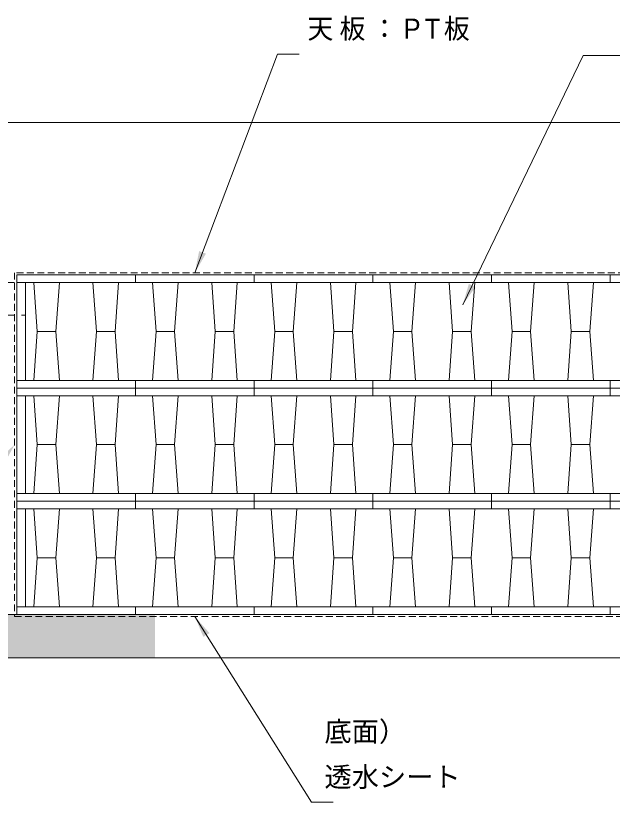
# Model space of a CAD drawing. Units: millimetres, scale not verified. Extents: x 0 to 41050, y -244 to 28700.
# Drawn here: x 4625 to 7364, y 3863 to 7477 of the extents above; entities that cross this region are included whole.
import ezdxf
from ezdxf.enums import TextEntityAlignment as Align

# ---------------------------------------------------------------- set-up
doc = ezdxf.new("R2010")
doc.units = ezdxf.units.MM
doc.header["$LTSCALE"] = 50
doc.linetypes.add('USER1', pattern=[6.35, 3.175, -0.635, 0.635, -0.635, 0.635, -0.635])
doc.linetypes.add('USER3', pattern=[0.9525, 0.635, -0.3175])
for name, color, linetype, lineweight in [('P01-SSBB本体', 131, 'Continuous', 13), ('P02-SSBB補助部材', 41, 'Continuous', 13), ('P03-附帯工事', 7, 'USER1', 15), ('P04-寸法線', 142, 'Continuous', 13)]:
    doc.layers.add(name, color=color, linetype=linetype, lineweight=lineweight)
doc.styles.add('標準ベクトル', font='')
doc.styles.get('標準ベクトル').set_extended_font_data('標準ベクトル')

# ---------------------------------------------------------------- blocks, each defined once
blk = doc.blocks.new('filled_arrow')
at = {"color": 0, "linetype": 'Continuous', "lineweight": -2}
blk.add_solid([(7.5, 1.25), (0, 0), (7.5, -1.25)], dxfattribs=at)

msp = doc.modelspace()

# ---------------------------------------------------------------- hatches: boundary and pattern name
at = {"layer": 'P03-附帯工事'}
msp.add_hatch(color=256, dxfattribs=at).paths.add_polyline_path([(5264.6, 4726.42), (4329.94, 4726.42), (4329.94, 4526.42), (5264.6, 4526.42)])

# ---------------------------------------------------------------- linework, layer by layer
at = {"layer": 'P01-SSBB本体'}
for p, q in [((5174.94, 6286.42), (4629.94, 6286.42)), ((5719.94, 6286.42), (5174.94, 6286.42)), ((6264.94, 6286.42), (5719.94, 6286.42)), ((6809.94, 6286.42), (6264.94, 6286.42)), ((7354.94, 6286.42), (6809.94, 6286.42)), ((7899.94, 6286.42), (7354.94, 6286.42)), ((4629.94, 6251.42), (5174.94, 6251.42)), ((5174.94, 6251.42), (5719.94, 6251.42)), ((5719.94, 6251.42), (6264.94, 6251.42)), ((6264.94, 6251.42), (6809.94, 6251.42)), ((6809.94, 6251.42), (7354.94, 6251.42)), ((7354.94, 6251.42), (7899.94, 6251.42)), ((4808.79, 6026.42), (4724.08, 6026.42)), ((4808.79, 6026.42), (4724.08, 6026.42)), ((5353.79, 6026.42), (5269.08, 6026.42)), ((5353.79, 6026.42), (5269.08, 6026.42)), ((5898.79, 6026.42), (5814.08, 6026.42)), ((5898.79, 6026.42), (5814.08, 6026.42)), ((6443.79, 6026.42), (6359.08, 6026.42)), ((6443.79, 6026.42), (6359.08, 6026.42)), ((6988.79, 6026.42), (6904.08, 6026.42)), ((6988.79, 6026.42), (6904.08, 6026.42)), ((4629.94, 5801.42), (5174.94, 5801.42)), ((5174.94, 5801.42), (5719.94, 5801.42)), ((5719.94, 5801.42), (6264.94, 5801.42)), ((6264.94, 5801.42), (6809.94, 5801.42)), ((6809.94, 5801.42), (7354.94, 5801.42)), ((7354.94, 5801.42), (7899.94, 5801.42)), ((5174.94, 5766.42), (4629.94, 5766.42)), ((5174.94, 5766.42), (4629.94, 5766.42)), ((5719.94, 5766.42), (5174.94, 5766.42)), ((5719.94, 5766.42), (5174.94, 5766.42)), ((6264.94, 5766.42), (5719.94, 5766.42)), ((6264.94, 5766.42), (5719.94, 5766.42)), ((6809.94, 5766.42), (6264.94, 5766.42)), ((6809.94, 5766.42), (6264.94, 5766.42)), ((7354.94, 5766.42), (6809.94, 5766.42)), ((7354.94, 5766.42), (6809.94, 5766.42)), ((7899.94, 5766.42), (7354.94, 5766.42)), ((7899.94, 5766.42), (7354.94, 5766.42)), ((4629.94, 5731.42), (5174.94, 5731.42)), ((5174.94, 5731.42), (5719.94, 5731.42)), ((5719.94, 5731.42), (6264.94, 5731.42)), ((6264.94, 5731.42), (6809.94, 5731.42)), ((6809.94, 5731.42), (7354.94, 5731.42)), ((7354.94, 5731.42), (7899.94, 5731.42)), ((4808.79, 5506.42), (4724.08, 5506.42)), ((4808.79, 5506.42), (4724.08, 5506.42)), ((5353.79, 5506.42), (5269.08, 5506.42)), ((5353.79, 5506.42), (5269.08, 5506.42)), ((5898.79, 5506.42), (5814.08, 5506.42)), ((5898.79, 5506.42), (5814.08, 5506.42)), ((6443.79, 5506.42), (6359.08, 5506.42)), ((6443.79, 5506.42), (6359.08, 5506.42)), ((6988.79, 5506.42), (6904.08, 5506.42)), ((6988.79, 5506.42), (6904.08, 5506.42)), ((4629.94, 5281.42), (5174.94, 5281.42)), ((5174.94, 5281.42), (5719.94, 5281.42)), ((5719.94, 5281.42), (6264.94, 5281.42)), ((6264.94, 5281.42), (6809.94, 5281.42)), ((6809.94, 5281.42), (7354.94, 5281.42)), ((7354.94, 5281.42), (7899.94, 5281.42)), ((5174.94, 5246.42), (4629.94, 5246.42)), ((5174.94, 5246.42), (4629.94, 5246.42)), ((5719.94, 5246.42), (5174.94, 5246.42)), ((5719.94, 5246.42), (5174.94, 5246.42)), ((6264.94, 5246.42), (5719.94, 5246.42)), ((6264.94, 5246.42), (5719.94, 5246.42)), ((6809.94, 5246.42), (6264.94, 5246.42)), ((6809.94, 5246.42), (6264.94, 5246.42)), ((7354.94, 5246.42), (6809.94, 5246.42)), ((7354.94, 5246.42), (6809.94, 5246.42)), ((7899.94, 5246.42), (7354.94, 5246.42)), ((7899.94, 5246.42), (7354.94, 5246.42)), ((4629.94, 5211.42), (5174.94, 5211.42)), ((5174.94, 5211.42), (5719.94, 5211.42)), ((5719.94, 5211.42), (6264.94, 5211.42)), ((6264.94, 5211.42), (6809.94, 5211.42)), ((6809.94, 5211.42), (7354.94, 5211.42)), ((7354.94, 5211.42), (7899.94, 5211.42)), ((4808.79, 4986.42), (4724.08, 4986.42)), ((4808.79, 4986.42), (4724.08, 4986.42)), ((5353.79, 4986.42), (5269.08, 4986.42)), ((5353.79, 4986.42), (5269.08, 4986.42)), ((5898.79, 4986.42), (5814.08, 4986.42)), ((5898.79, 4986.42), (5814.08, 4986.42)), ((6443.79, 4986.42), (6359.08, 4986.42)), ((6443.79, 4986.42), (6359.08, 4986.42)), ((6988.79, 4986.42), (6904.08, 4986.42)), ((6988.79, 4986.42), (6904.08, 4986.42)), ((4629.94, 4761.42), (5174.94, 4761.42)), ((5174.94, 4761.42), (5719.94, 4761.42)), ((5719.94, 4761.42), (6264.94, 4761.42)), ((6264.94, 4761.42), (6809.94, 4761.42)), ((6809.94, 4761.42), (7354.94, 4761.42)), ((7354.94, 4761.42), (7899.94, 4761.42)), ((5174.94, 4726.42), (4629.94, 4726.42)), ((5719.94, 4726.42), (5174.94, 4726.42)), ((6264.94, 4726.42), (5719.94, 4726.42)), ((6809.94, 4726.42), (6264.94, 4726.42)), ((7354.94, 4726.42), (6809.94, 4726.42)), ((7899.94, 4726.42), (7354.94, 4726.42))]:
    msp.add_line(p, q, dxfattribs=at)
for points in [[(4629.94, 6286.42), (5174.94, 6286.42), (5174.94, 6251.42), (4629.94, 6251.42)], [(5174.94, 6286.42), (5719.94, 6286.42), (5719.94, 6251.42), (5174.94, 6251.42)], [(5719.94, 6286.42), (6264.94, 6286.42), (6264.94, 6251.42), (5719.94, 6251.42)], [(6264.94, 6286.42), (6809.94, 6286.42), (6809.94, 6251.42), (6264.94, 6251.42)], [(6809.94, 6286.42), (7354.94, 6286.42), (7354.94, 6251.42), (6809.94, 6251.42)], [(7354.94, 6286.42), (7899.94, 6286.42), (7899.94, 6251.42), (7354.94, 6251.42)], [(4629.94, 5766.42), (5174.94, 5766.42), (5174.94, 5801.42), (4629.94, 5801.42)], [(5174.94, 5766.42), (5719.94, 5766.42), (5719.94, 5801.42), (5174.94, 5801.42)], [(5719.94, 5766.42), (6264.94, 5766.42), (6264.94, 5801.42), (5719.94, 5801.42)], [(6264.94, 5766.42), (6809.94, 5766.42), (6809.94, 5801.42), (6264.94, 5801.42)], [(6809.94, 5766.42), (7354.94, 5766.42), (7354.94, 5801.42), (6809.94, 5801.42)], [(7354.94, 5766.42), (7899.94, 5766.42), (7899.94, 5801.42), (7354.94, 5801.42)], [(4629.94, 5766.42), (5174.94, 5766.42), (5174.94, 5731.42), (4629.94, 5731.42)], [(5174.94, 5766.42), (5719.94, 5766.42), (5719.94, 5731.42), (5174.94, 5731.42)], [(5719.94, 5766.42), (6264.94, 5766.42), (6264.94, 5731.42), (5719.94, 5731.42)], [(6264.94, 5766.42), (6809.94, 5766.42), (6809.94, 5731.42), (6264.94, 5731.42)], [(6809.94, 5766.42), (7354.94, 5766.42), (7354.94, 5731.42), (6809.94, 5731.42)], [(7354.94, 5766.42), (7899.94, 5766.42), (7899.94, 5731.42), (7354.94, 5731.42)], [(4629.94, 5246.42), (5174.94, 5246.42), (5174.94, 5281.42), (4629.94, 5281.42)], [(5174.94, 5246.42), (5719.94, 5246.42), (5719.94, 5281.42), (5174.94, 5281.42)], [(5719.94, 5246.42), (6264.94, 5246.42), (6264.94, 5281.42), (5719.94, 5281.42)], [(6264.94, 5246.42), (6809.94, 5246.42), (6809.94, 5281.42), (6264.94, 5281.42)], [(6809.94, 5246.42), (7354.94, 5246.42), (7354.94, 5281.42), (6809.94, 5281.42)], [(7354.94, 5246.42), (7899.94, 5246.42), (7899.94, 5281.42), (7354.94, 5281.42)], [(4629.94, 5246.42), (5174.94, 5246.42), (5174.94, 5211.42), (4629.94, 5211.42)], [(5174.94, 5246.42), (5719.94, 5246.42), (5719.94, 5211.42), (5174.94, 5211.42)], [(5719.94, 5246.42), (6264.94, 5246.42), (6264.94, 5211.42), (5719.94, 5211.42)], [(6264.94, 5246.42), (6809.94, 5246.42), (6809.94, 5211.42), (6264.94, 5211.42)], [(6809.94, 5246.42), (7354.94, 5246.42), (7354.94, 5211.42), (6809.94, 5211.42)], [(7354.94, 5246.42), (7899.94, 5246.42), (7899.94, 5211.42), (7354.94, 5211.42)], [(4629.94, 4726.42), (5174.94, 4726.42), (5174.94, 4761.42), (4629.94, 4761.42)], [(5174.94, 4726.42), (5719.94, 4726.42), (5719.94, 4761.42), (5174.94, 4761.42)], [(5719.94, 4726.42), (6264.94, 4726.42), (6264.94, 4761.42), (5719.94, 4761.42)], [(6264.94, 4726.42), (6809.94, 4726.42), (6809.94, 4761.42), (6264.94, 4761.42)], [(6809.94, 4726.42), (7354.94, 4726.42), (7354.94, 4761.42), (6809.94, 4761.42)], [(7354.94, 4726.42), (7899.94, 4726.42), (7899.94, 4761.42), (7354.94, 4761.42)]]:
    msp.add_lwpolyline(points, close=True, dxfattribs=at)
for points in [[(4707.6, 6251.42), (4724.08, 6026.42), (4808.79, 6026.42), (4825.27, 6251.42)], [(5097.27, 6251.42), (5080.79, 6026.42), (4996.08, 6026.42), (4979.6, 6251.42)], [(5252.6, 6251.42), (5269.08, 6026.42), (5353.79, 6026.42), (5370.27, 6251.42)], [(5642.27, 6251.42), (5625.79, 6026.42), (5541.08, 6026.42), (5524.6, 6251.42)], [(5797.6, 6251.42), (5814.08, 6026.42), (5898.79, 6026.42), (5915.27, 6251.42)], [(6187.27, 6251.42), (6170.79, 6026.42), (6086.08, 6026.42), (6069.6, 6251.42)], [(6342.6, 6251.42), (6359.08, 6026.42), (6443.79, 6026.42), (6460.27, 6251.42)], [(6732.27, 6251.42), (6715.79, 6026.42), (6631.08, 6026.42), (6614.6, 6251.42)], [(6887.6, 6251.42), (6904.08, 6026.42), (6988.79, 6026.42), (7005.27, 6251.42)], [(7277.27, 6251.42), (7260.79, 6026.42), (7176.08, 6026.42), (7159.6, 6251.42)], [(4707.6, 5801.42), (4724.08, 6026.42), (4808.79, 6026.42), (4825.27, 5801.42)], [(5097.27, 5801.42), (5080.79, 6026.42), (4996.08, 6026.42), (4979.6, 5801.42)], [(5252.6, 5801.42), (5269.08, 6026.42), (5353.79, 6026.42), (5370.27, 5801.42)], [(5642.27, 5801.42), (5625.79, 6026.42), (5541.08, 6026.42), (5524.6, 5801.42)], [(5797.6, 5801.42), (5814.08, 6026.42), (5898.79, 6026.42), (5915.27, 5801.42)], [(6187.27, 5801.42), (6170.79, 6026.42), (6086.08, 6026.42), (6069.6, 5801.42)], [(6342.6, 5801.42), (6359.08, 6026.42), (6443.79, 6026.42), (6460.27, 5801.42)], [(6732.27, 5801.42), (6715.79, 6026.42), (6631.08, 6026.42), (6614.6, 5801.42)], [(6887.6, 5801.42), (6904.08, 6026.42), (6988.79, 6026.42), (7005.27, 5801.42)], [(7277.27, 5801.42), (7260.79, 6026.42), (7176.08, 6026.42), (7159.6, 5801.42)], [(4707.6, 5731.42), (4724.08, 5506.42), (4808.79, 5506.42), (4825.27, 5731.42)], [(5097.27, 5731.42), (5080.79, 5506.42), (4996.08, 5506.42), (4979.6, 5731.42)], [(5252.6, 5731.42), (5269.08, 5506.42), (5353.79, 5506.42), (5370.27, 5731.42)], [(5642.27, 5731.42), (5625.79, 5506.42), (5541.08, 5506.42), (5524.6, 5731.42)], [(5797.6, 5731.42), (5814.08, 5506.42), (5898.79, 5506.42), (5915.27, 5731.42)], [(6187.27, 5731.42), (6170.79, 5506.42), (6086.08, 5506.42), (6069.6, 5731.42)], [(6342.6, 5731.42), (6359.08, 5506.42), (6443.79, 5506.42), (6460.27, 5731.42)], [(6732.27, 5731.42), (6715.79, 5506.42), (6631.08, 5506.42), (6614.6, 5731.42)], [(6887.6, 5731.42), (6904.08, 5506.42), (6988.79, 5506.42), (7005.27, 5731.42)], [(7277.27, 5731.42), (7260.79, 5506.42), (7176.08, 5506.42), (7159.6, 5731.42)], [(4707.6, 5281.42), (4724.08, 5506.42), (4808.79, 5506.42), (4825.27, 5281.42)], [(5097.27, 5281.42), (5080.79, 5506.42), (4996.08, 5506.42), (4979.6, 5281.42)], [(5252.6, 5281.42), (5269.08, 5506.42), (5353.79, 5506.42), (5370.27, 5281.42)], [(5642.27, 5281.42), (5625.79, 5506.42), (5541.08, 5506.42), (5524.6, 5281.42)], [(5797.6, 5281.42), (5814.08, 5506.42), (5898.79, 5506.42), (5915.27, 5281.42)], [(6187.27, 5281.42), (6170.79, 5506.42), (6086.08, 5506.42), (6069.6, 5281.42)], [(6342.6, 5281.42), (6359.08, 5506.42), (6443.79, 5506.42), (6460.27, 5281.42)], [(6732.27, 5281.42), (6715.79, 5506.42), (6631.08, 5506.42), (6614.6, 5281.42)], [(6887.6, 5281.42), (6904.08, 5506.42), (6988.79, 5506.42), (7005.27, 5281.42)], [(7277.27, 5281.42), (7260.79, 5506.42), (7176.08, 5506.42), (7159.6, 5281.42)], [(4707.6, 5211.42), (4724.08, 4986.42), (4808.79, 4986.42), (4825.27, 5211.42)], [(5097.27, 5211.42), (5080.79, 4986.42), (4996.08, 4986.42), (4979.6, 5211.42)], [(5252.6, 5211.42), (5269.08, 4986.42), (5353.79, 4986.42), (5370.27, 5211.42)], [(5642.27, 5211.42), (5625.79, 4986.42), (5541.08, 4986.42), (5524.6, 5211.42)], [(5797.6, 5211.42), (5814.08, 4986.42), (5898.79, 4986.42), (5915.27, 5211.42)], [(6187.27, 5211.42), (6170.79, 4986.42), (6086.08, 4986.42), (6069.6, 5211.42)], [(6342.6, 5211.42), (6359.08, 4986.42), (6443.79, 4986.42), (6460.27, 5211.42)], [(6732.27, 5211.42), (6715.79, 4986.42), (6631.08, 4986.42), (6614.6, 5211.42)], [(6887.6, 5211.42), (6904.08, 4986.42), (6988.79, 4986.42), (7005.27, 5211.42)], [(7277.27, 5211.42), (7260.79, 4986.42), (7176.08, 4986.42), (7159.6, 5211.42)], [(4707.6, 4761.42), (4724.08, 4986.42), (4808.79, 4986.42), (4825.27, 4761.42)], [(5097.27, 4761.42), (5080.79, 4986.42), (4996.08, 4986.42), (4979.6, 4761.42)], [(5252.6, 4761.42), (5269.08, 4986.42), (5353.79, 4986.42), (5370.27, 4761.42)], [(5642.27, 4761.42), (5625.79, 4986.42), (5541.08, 4986.42), (5524.6, 4761.42)], [(5797.6, 4761.42), (5814.08, 4986.42), (5898.79, 4986.42), (5915.27, 4761.42)], [(6187.27, 4761.42), (6170.79, 4986.42), (6086.08, 4986.42), (6069.6, 4761.42)], [(6342.6, 4761.42), (6359.08, 4986.42), (6443.79, 4986.42), (6460.27, 4761.42)], [(6732.27, 4761.42), (6715.79, 4986.42), (6631.08, 4986.42), (6614.6, 4761.42)], [(6887.6, 4761.42), (6904.08, 4986.42), (6988.79, 4986.42), (7005.27, 4761.42)], [(7277.27, 4761.42), (7260.79, 4986.42), (7176.08, 4986.42), (7159.6, 4761.42)]]:
    msp.add_lwpolyline(points, dxfattribs=at)
at = {"layer": 'P02-SSBB補助部材', "linetype": 'USER3'}
msp.add_lwpolyline([(4619.94, 4716.42), (10089.94, 4716.42), (10089.94, 6296.42), (4619.94, 6296.42)], close=True, dxfattribs=at)
at = {"layer": 'P02-SSBB補助部材'}
for points in [[(4629.94, 5801.42), (4669.94, 5801.42), (4669.94, 6251.42), (4629.94, 6251.42)], [(4629.94, 5281.42), (4669.94, 5281.42), (4669.94, 5731.42), (4629.94, 5731.42)], [(4629.94, 4761.42), (4669.94, 4761.42), (4669.94, 5211.42), (4629.94, 5211.42)]]:
    msp.add_lwpolyline(points, close=True, dxfattribs=at)
at = {"layer": 'P03-附帯工事', "linetype": 'Continuous', "lineweight": 13}
msp.add_line((13405.33, 6986.42), (2318.34, 6986.42), dxfattribs=at)
at = {"layer": 'P03-附帯工事'}
for p, q in [((4079.94, 6251.42), (4669.94, 6251.42)), ((4079.94, 6101.42), (4669.94, 6101.42))]:
    msp.add_line(p, q, dxfattribs=at)
at = {"layer": 'P03-附帯工事', "linetype": 'Continuous', "lineweight": 13}
msp.add_lwpolyline([(4329.94, 4526.42), (10379.94, 4526.42), (10379.94, 4726.42), (4329.94, 4726.42)], close=True, dxfattribs=at)
at = {"layer": 'P04-寸法線'}
for points in [[(5447.44, 6296.42), (5826.96, 7301.26), (5926.96, 7301.26)], [(6677.29, 6148.08), (7230.02, 7294.38), (7330.02, 7294.38), (10477.64, 7294.38)], [(5447.44, 4716.42), (5983.12, 3863.39), (6083.12, 3863.39)]]:
    msp.add_lwpolyline(points, dxfattribs=at)

# ---------------------------------------------------------------- block references
at = {"layer": 'P04-寸法線', "xscale": 13.3, "yscale": 13.3}
for p, rotation in [((5447.44, 6296.42), 69.3), ((6677.29, 6148.08), 64.3), ((4619.94, 5506.42), 231.8), ((5447.44, 4716.42), 302.1)]:
    msp.add_blockref('filled_arrow', p, dxfattribs=dict(at, rotation=rotation))

# ---------------------------------------------------------------- texts
at = {"layer": 'P04-寸法線', "color": 7, "style": '標準ベクトル'}
for s, p in [('底面）', (6042.57, 4234.23)), ('透水シート', (6042.57, 4025.89))]:
    msp.add_text(s, height=91.64, dxfattribs=at).set_placement(p, align=Align.TOP_LEFT)
at = {"layer": 'P04-寸法線', "color": 7, "insert": (5964.46, 7463.76), "char_height": 91.64, "attachment_point": 1, "style": '標準ベクトル'}
msp.add_mtext('\\T1.24;\\W0.95;天板：PT板', dxfattribs=at)

doc.saveas('drawing.dxf')
